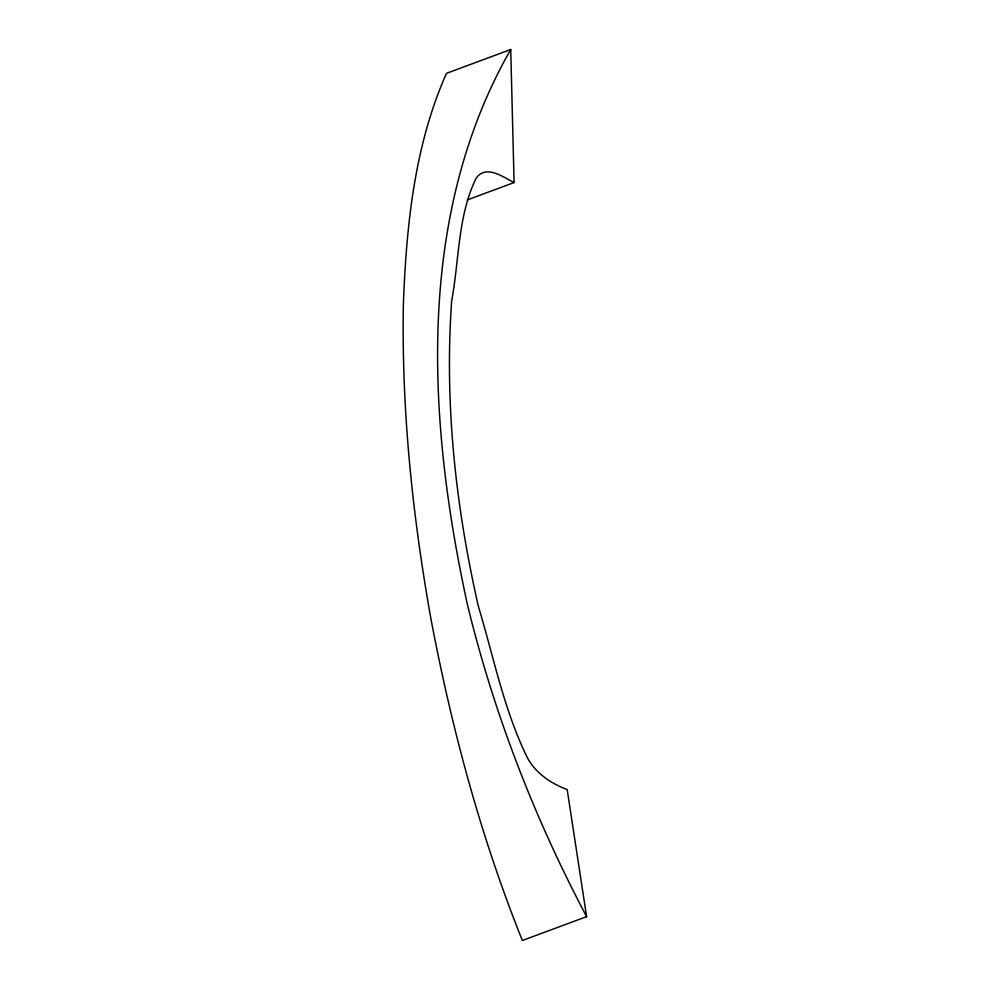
<?xml version="1.0" encoding="UTF-8"?>
<svg xmlns="http://www.w3.org/2000/svg" width="990" height="990" viewBox="0 0 990 990"><rect width="100%" height="100%" fill="white"/><g stroke="black" fill="none" stroke-linecap="round" stroke-linejoin="round"><path stroke-width="1.49" d="M510.741 49.5C414.761 217.218 427.754 423.213 467.577 605.274C493.973 713.654 534.489 818.111 586.612 916.678L522.361 940.5C480.744 836.847 451.688 728.504 430.935 618.861C412.372 514.998 401.445 409.551 403.388 303.955C406.383 225.708 414.327 145.654 446.49 73.322L510.741 49.5L514.082 182.556L467.329 199.893M514.082 182.556C503.254 177.21 486.313 164.216 476.239 178.039C457.59 215.721 459.298 260.803 451.551 301.418L451.168 308.484C445.092 405.677 455.549 503.044 476.499 597.972L478.158 605.571C493.404 656.061 503.663 709.001 526.866 756.694C535.083 772.967 550.564 783.214 567.183 789.574L586.612 916.678"/></g></svg>
